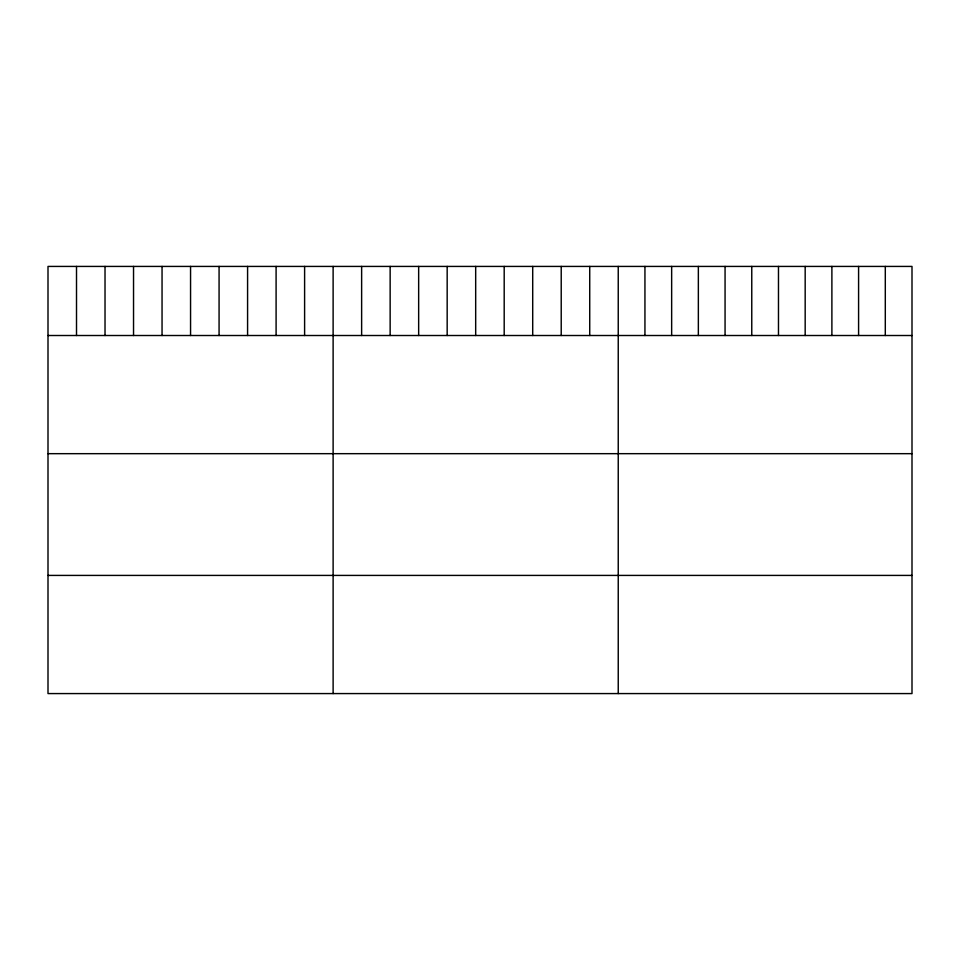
<?xml version="1.0" encoding="UTF-8"?>
<svg xmlns="http://www.w3.org/2000/svg" width="960" height="960" viewBox="0 0 960 960"><rect width="100%" height="100%" fill="white"/><g stroke="black" fill="none" stroke-linecap="round" stroke-linejoin="round"><path stroke-width="1.44" d="M912 335.508L912 693.576L48 693.576L48 266.424L912 266.424L912 335.508L48 335.508M48 453.672L912 453.672M48 575.412L912 575.412M885.3 266.424L885.3 335.508M858.588 266.424L858.588 335.508M831.888 266.424L831.888 335.508M805.176 266.424L805.176 335.508M778.476 266.424L778.476 335.508M751.764 266.424L751.764 335.508M725.064 266.424L725.064 335.508M698.352 266.424L698.352 335.508M671.652 266.424L671.652 335.508M644.94 266.424L644.94 335.508M618.24 266.424L618.24 693.576M589.728 266.424L589.728 335.508M561.216 266.424L561.216 335.508M532.704 266.424L532.704 335.508M504.192 266.424L504.192 335.508M475.68 266.424L475.68 335.508M447.168 266.424L447.168 335.508M418.656 266.424L418.656 335.508M390.144 266.424L390.144 335.508M361.632 266.424L361.632 335.508M333.12 266.424L333.12 693.576M304.608 266.424L304.608 335.508M276.096 266.424L276.096 335.508M247.584 266.424L247.584 335.508M219.072 266.424L219.072 335.508M190.56 266.424L190.56 335.508M162.048 266.424L162.048 335.508M133.536 266.424L133.536 335.508M105.024 266.424L105.024 335.508M76.512 266.424L76.512 335.508"/></g></svg>
